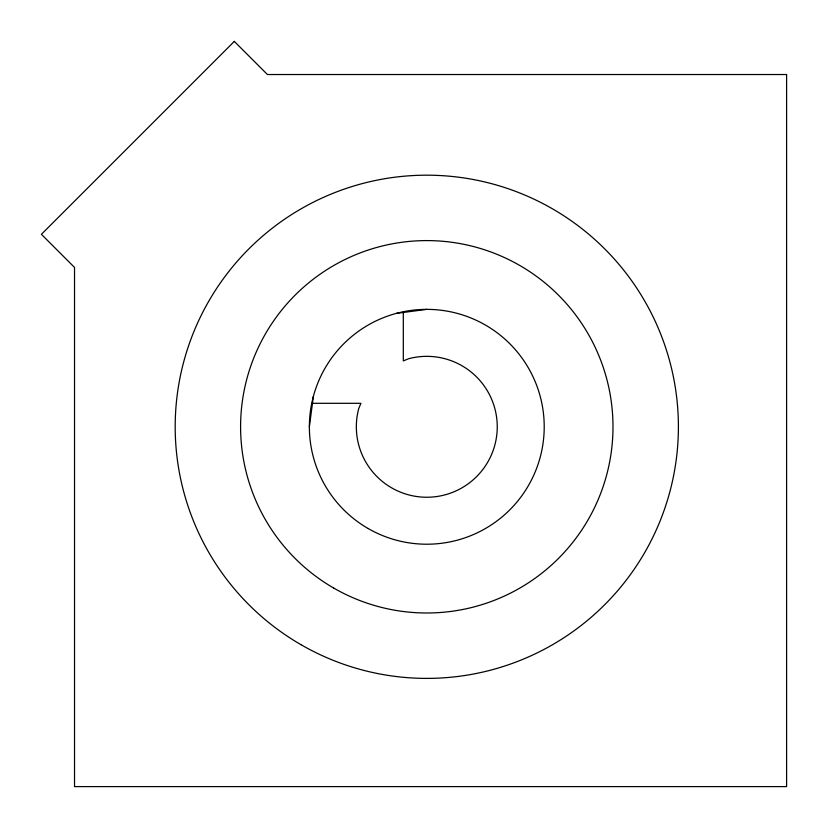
<?xml version="1.0" encoding="UTF-8"?>
<svg xmlns="http://www.w3.org/2000/svg" width="828" height="828" viewBox="0 0 828 828"><rect width="100%" height="100%" fill="white"/><g stroke="black" fill="none" stroke-linecap="round" stroke-linejoin="round"><path stroke-width="1.24" d="M309.372 426.793L313.377 396.405M396.405 313.377L426.793 309.372M311.949 403.308L360.915 403.308L358.741 408.556A70.452 70.452 0 0 0 420.655 496.976A70.452 70.452 0 0 0 496.976 420.655A70.452 70.452 0 0 0 408.556 358.741L403.308 360.915L403.308 311.949M234.303 41.4L41.4 234.303L74.53 267.434L74.53 786.6L786.6 786.6L786.6 74.53L267.434 74.53L234.303 41.4M368.077 528.481A117.421 117.421 0 0 0 544.213 426.793A117.421 117.421 0 0 0 368.077 325.104A117.421 117.421 0 0 0 368.077 528.481M300.988 644.691A251.619 251.619 0 0 0 678.401 426.793A251.619 251.619 0 0 0 300.988 208.884A251.619 251.619 0 0 0 300.988 644.691M333.694 588.046A186.196 186.196 0 0 0 612.989 426.793A186.196 186.196 0 0 0 333.694 265.54A186.196 186.196 0 0 0 333.694 588.046"/></g></svg>
